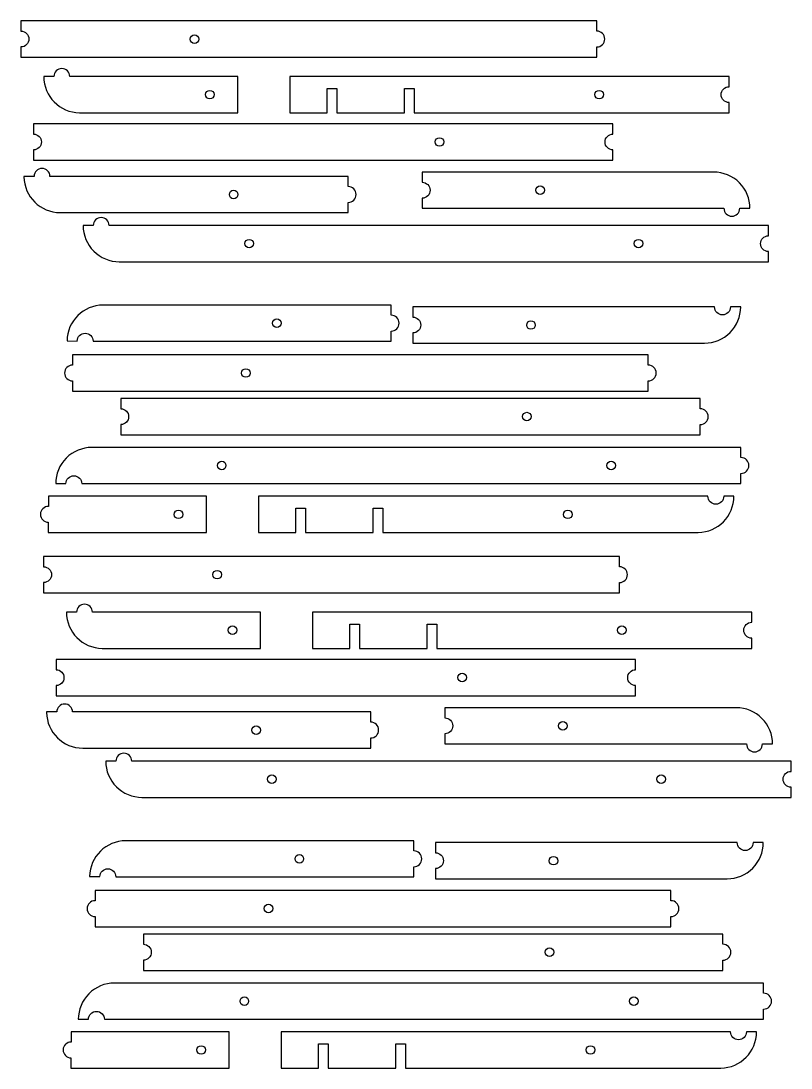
# Model space of a CAD drawing. Extents: x -5195 to -4799, y -1692 to -428.
# Drawn here: x -5146.5 to -4827.3, y -1691.6 to -1257.6 of the extents above; entities that cross this region are included whole.
import ezdxf

# ---------------------------------------------------------------- set-up
doc = ezdxf.new("R2010")
doc.units = 0
doc.layers.add('FAB_2$_CUT_2', color=1, linetype='CONTINUOUS')

msp = doc.modelspace()

# ---------------------------------------------------------------- linework, layer by layer
at = {"layer": 'FAB_2$_CUT_2'}
for points in [[(-4907.79, -1272.61), (-4907.79, -1268.39, 1), (-4907.79, -1261.82), (-4907.79, -1257.61), (-5146.46, -1257.61), (-5146.46, -1261.82, -1), (-5146.46, -1268.39), (-5146.46, -1272.61)], [(-5121.99, -1280.65), (-5126.21, -1280.65, 1), (-5132.77, -1280.65), (-5136.99, -1280.65, 0.410961), (-5122.16, -1295.65), (-5056.59, -1295.65), (-5056.59, -1280.65)], [(-4983.49, -1285.65), (-4983.49, -1295.65), (-4852.99, -1295.65), (-4852.99, -1291.43, -1), (-4852.99, -1284.86), (-4852.99, -1280.65), (-5034.99, -1280.65), (-5034.99, -1295.65), (-5019.49, -1295.65), (-5019.49, -1285.65), (-5015.49, -1285.65), (-5015.49, -1295.65), (-4987.49, -1295.65), (-4987.49, -1285.65)], [(-4957.89, -1315.27), (-4901.12, -1315.27), (-4901.12, -1311.05, -1), (-4901.12, -1304.49), (-4901.12, -1300.27), (-5141.28, -1300.27), (-5141.28, -1304.49, -1), (-5141.28, -1311.05), (-5141.28, -1315.27)], [(-5130.21, -1337.01), (-5010.88, -1337.01), (-5010.88, -1332.8, 1), (-5010.88, -1326.23), (-5010.88, -1322.01), (-5130.21, -1322.01), (-5134.43, -1322.01, 1), (-5140.99, -1322.01), (-5145.21, -1322.01), (-5145.21, -1322.18, 0.410961)], [(-4916.12, -1335.27), (-4859.35, -1335.27), (-4855.13, -1335.27, 1), (-4848.57, -1335.27), (-4844.35, -1335.27, 0.414214), (-4859.35, -1320.27), (-4980.18, -1320.27), (-4980.18, -1324.49, -1), (-4980.18, -1331.06), (-4980.18, -1335.27)], [(-5105.69, -1357.4), (-4836.69, -1357.4), (-4836.69, -1353.18, -1), (-4836.69, -1346.62), (-4836.69, -1342.4), (-5105.69, -1342.4), (-5109.91, -1342.4, 1), (-5116.48, -1342.4), (-5120.69, -1342.4, 0.414214)], [(-5112.36, -1375.39, 0.410967), (-5127.36, -1390.22), (-5123.14, -1390.27, -1), (-5116.58, -1390.34), (-5112.36, -1390.39), (-4993.03, -1390.39), (-4993.03, -1386.17, 1), (-4993.03, -1379.6), (-4993.03, -1375.39)], [(-4919.97, -1391.14), (-4863.19, -1391.14, 0.414214), (-4848.19, -1376.14), (-4852.41, -1376.14, -1), (-4858.98, -1376.14), (-4863.19, -1376.14), (-4984.03, -1376.14), (-4984.03, -1380.36, -1), (-4984.03, -1386.93), (-4984.03, -1391.14)], [(-4886.46, -1411.02), (-4886.46, -1406.81, 1), (-4886.46, -1400.24), (-4886.46, -1396.02), (-5125.12, -1396.02), (-5125.12, -1400.24, 1), (-5125.12, -1406.81), (-5125.12, -1411.02)], [(-5105.1, -1414.1), (-5105.1, -1418.32, -1), (-5105.1, -1424.88), (-5105.1, -1429.1), (-4864.93, -1429.1), (-4864.93, -1424.88, 1), (-4864.93, -1418.32), (-4864.93, -1414.1)], [(-5117.06, -1434.38, 0.414214), (-5132.06, -1449.38), (-5127.84, -1449.38, -1), (-5121.28, -1449.38), (-5117.06, -1449.38), (-4848.06, -1449.38), (-4848.06, -1445.16, 1), (-4848.06, -1438.59), (-4848.06, -1434.38)], [(-5069.59, -1454.6), (-5134.99, -1454.6), (-5135.04, -1458.81, 1), (-5135.11, -1465.38), (-5135.16, -1469.6), (-5069.59, -1469.6)], [(-4996.49, -1459.6), (-4996.49, -1469.6), (-4865.83, -1469.6, 0.410961), (-4850.99, -1454.6), (-4855.21, -1454.6, -1), (-4861.77, -1454.6), (-5047.99, -1454.6), (-5047.99, -1469.6), (-5032.49, -1469.6), (-5032.49, -1459.6), (-5028.49, -1459.6), (-5028.49, -1469.6), (-5000.49, -1469.6), (-5000.49, -1459.6)], [(-4898.41, -1494.6), (-4898.41, -1490.38, 1), (-4898.41, -1483.81), (-4898.41, -1479.6), (-5137.08, -1479.6), (-5137.08, -1483.81, -1), (-5137.08, -1490.38), (-5137.08, -1494.6)], [(-5112.61, -1502.64), (-5116.83, -1502.64, 1), (-5123.39, -1502.64), (-5127.61, -1502.64, 0.410961), (-5112.77, -1517.64), (-5047.21, -1517.64), (-5047.21, -1502.64)], [(-4974.11, -1507.64), (-4974.11, -1517.64), (-4843.61, -1517.64), (-4843.61, -1513.42, -1), (-4843.61, -1506.85), (-4843.61, -1502.64), (-5025.61, -1502.64), (-5025.61, -1517.64), (-5010.11, -1517.64), (-5010.11, -1507.64), (-5006.11, -1507.64), (-5006.11, -1517.64), (-4978.11, -1517.64), (-4978.11, -1507.64)], [(-4948.51, -1537.26), (-4891.73, -1537.26), (-4891.73, -1533.04, -1), (-4891.73, -1526.48), (-4891.73, -1522.26), (-5131.9, -1522.26), (-5131.9, -1526.48, -1), (-5131.9, -1533.04), (-5131.9, -1537.26)], [(-5120.83, -1559), (-5001.5, -1559), (-5001.5, -1554.79, 1), (-5001.5, -1548.22), (-5001.5, -1544), (-5120.83, -1544), (-5125.05, -1544, 1), (-5131.61, -1544), (-5135.83, -1544), (-5135.83, -1544.17, 0.410961)], [(-4906.74, -1557.26), (-4849.97, -1557.26), (-4845.75, -1557.26, 1), (-4839.19, -1557.26), (-4834.97, -1557.26, 0.414214), (-4849.97, -1542.26), (-4970.8, -1542.26), (-4970.8, -1546.48, -1), (-4970.8, -1553.05), (-4970.8, -1557.26)], [(-5096.31, -1579.39), (-4827.31, -1579.39), (-4827.31, -1575.17, -1), (-4827.31, -1568.61), (-4827.31, -1564.39), (-5096.31, -1564.39), (-5100.53, -1564.39, 1), (-5107.09, -1564.39), (-5111.31, -1564.39, 0.414214)], [(-5102.98, -1597.38, 0.410967), (-5117.98, -1612.21), (-5113.76, -1612.26, -1), (-5107.19, -1612.33), (-5102.98, -1612.38), (-4983.64, -1612.38), (-4983.64, -1608.16, 1), (-4983.64, -1601.59), (-4983.64, -1597.38)], [(-4910.59, -1613.14), (-4853.81, -1613.14, 0.414214), (-4838.81, -1598.14), (-4843.03, -1598.14, -1), (-4849.59, -1598.14), (-4853.81, -1598.14), (-4974.65, -1598.14), (-4974.65, -1602.35, -1), (-4974.65, -1608.92), (-4974.65, -1613.14)], [(-4877.07, -1633.01), (-4877.07, -1628.8, 1), (-4877.07, -1622.23), (-4877.07, -1618.01), (-5115.74, -1618.01), (-5115.74, -1622.23, 1), (-5115.74, -1628.8), (-5115.74, -1633.01)], [(-5095.72, -1636.09), (-5095.72, -1640.31, -1), (-5095.72, -1646.87), (-5095.72, -1651.09), (-4855.55, -1651.09), (-4855.55, -1646.87, 1), (-4855.55, -1640.31), (-4855.55, -1636.09)], [(-5107.68, -1656.37, 0.414214), (-5122.68, -1671.37), (-5118.46, -1671.37, -1), (-5111.9, -1671.37), (-5107.68, -1671.37), (-4838.68, -1671.37), (-4838.68, -1667.15, 1), (-4838.68, -1660.58), (-4838.68, -1656.37)], [(-5060.21, -1676.59), (-5125.61, -1676.59), (-5125.66, -1680.81, 1), (-5125.73, -1687.37), (-5125.78, -1691.59), (-5060.21, -1691.59)], [(-4987.11, -1681.59), (-4987.11, -1691.59), (-4856.44, -1691.59, 0.410961), (-4841.61, -1676.59), (-4845.83, -1676.59, -1), (-4852.39, -1676.59), (-5038.61, -1676.59), (-5038.61, -1691.59), (-5023.11, -1691.59), (-5023.11, -1681.59), (-5019.11, -1681.59), (-5019.11, -1691.59), (-4991.11, -1691.59), (-4991.11, -1681.59)]]:
    msp.add_lwpolyline(points, format="xyb", close=True, dxfattribs=at)
for centre in [(-5074.56, -1265.11), (-5068.19, -1288.15), (-4906.79, -1288.15), (-4973.02, -1307.77), (-5058.31, -1329.51), (-4931.25, -1327.77), (-5051.89, -1349.9), (-4890.49, -1349.9), (-5040.46, -1382.89), (-4935.09, -1383.64), (-5053.22, -1403.52), (-4936.83, -1421.6), (-5063.26, -1441.88), (-4901.86, -1441.88), (-5081.19, -1462.1), (-4919.79, -1462.1), (-5065.18, -1487.1), (-5058.81, -1510.14), (-4897.41, -1510.14), (-4963.63, -1529.76), (-4921.87, -1549.76), (-5048.93, -1551.5), (-5042.51, -1571.89), (-4881.11, -1571.89), (-5031.08, -1604.88), (-4925.71, -1605.64), (-5043.84, -1625.51), (-4927.45, -1643.59), (-5053.88, -1663.87), (-4892.48, -1663.87), (-5071.81, -1684.09), (-4910.41, -1684.09)]:
    msp.add_circle(centre, 1.78, dxfattribs=at)

doc.saveas('drawing.dxf')
